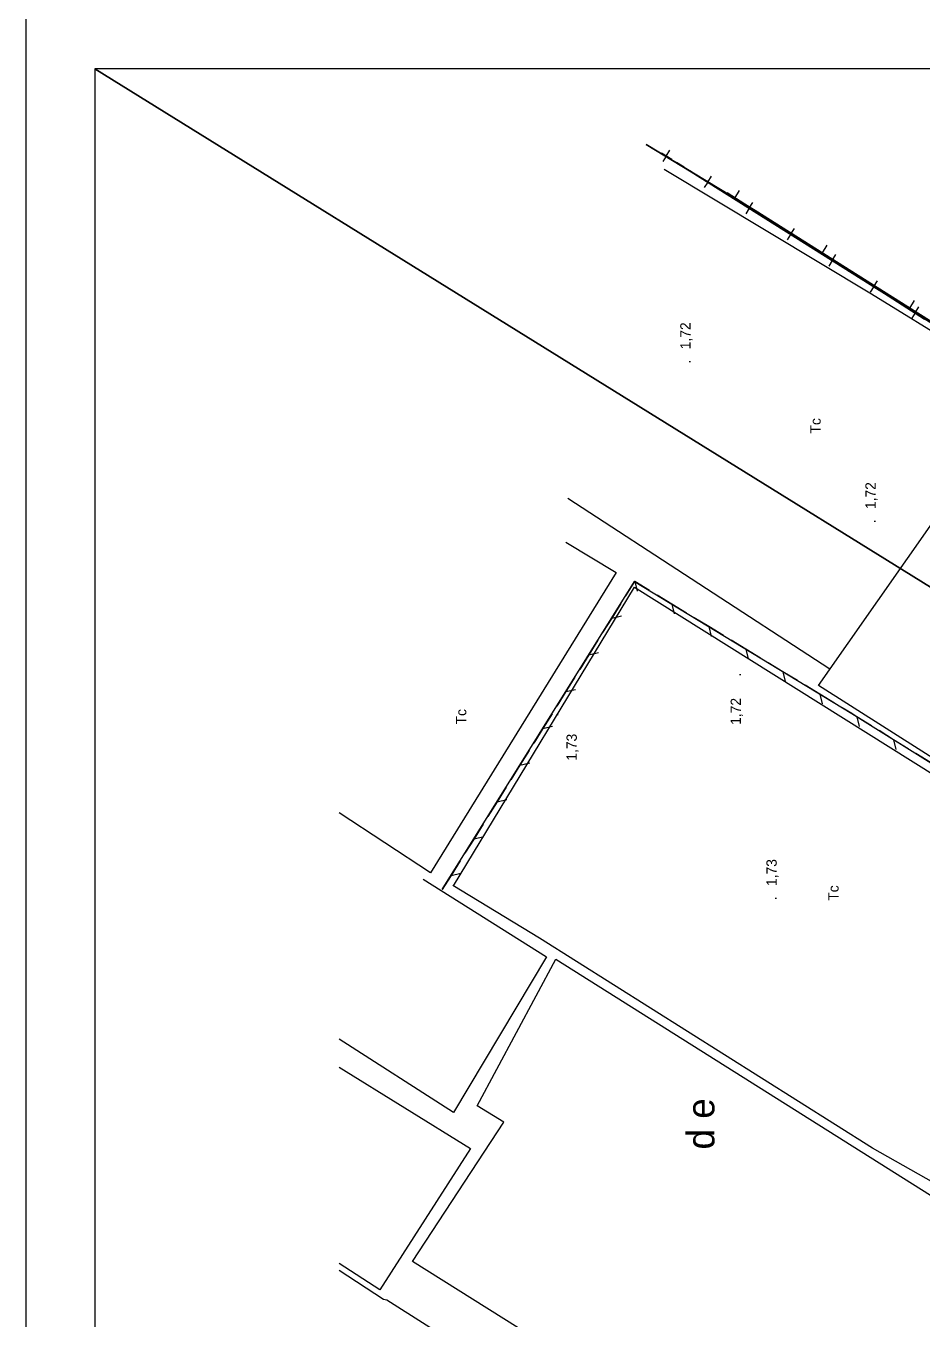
# Model space of a CAD drawing. Extents: x 730854 to 731444, y 4378581 to 4379608.
# Drawn here: x 730854.5 to 730984.8, y 4379229.4 to 4379417.2 of the extents above; entities that cross this region are included whole.
import ezdxf

# ---------------------------------------------------------------- set-up
doc = ezdxf.new("R2010")
doc.units = 0
doc.linetypes.add('DASHED', pattern=[0])
doc.layers.get('0').update_dxf_attribs({"linetype": 'CONTINUOUS'})
for name, color, linetype in [('1', 7, 'CONTINUOUS'), ('29', 7, 'CONTINUOUS'), ('36', 7, 'CONTINUOUS'), ('44', 7, 'CONTINUOUS'), ('48', 7, 'CONTINUOUS'), ('50', 7, 'CONTINUOUS'), ('51', 7, 'CONTINUOUS'), ('56', 7, 'CONTINUOUS'), ('PATTERN_CLASS', 7, 'CONTINUOUS')]:
    doc.layers.add(name, color=color, linetype=linetype)

msp = doc.modelspace()

# ---------------------------------------------------------------- linework, layer by layer
at = {"layer": '1', "color": 0, "linetype": 'CONTINUOUS'}
for p, q in [((730944.59, 4379400), (730957.41, 4379392.21)), ((730957.42, 4379392.22), (730958.1, 4379393.33)), ((730970.15, 4379384.27), (730970.84, 4379385.37)), ((730982.85, 4379376.27), (730983.54, 4379377.37))]:
    msp.add_line(p, q, dxfattribs=at)
for points in [[(730957.42, 4379392.21), (730960.38, 4379390.41), (730970.14, 4379384.26), (730982.84, 4379376.26), (730995.53, 4379368.26)], [(730912.17, 4379293.37), (730930.08, 4379282.09), (730916.59, 4379259.52), (730900, 4379270.14)], [(730920.01, 4379260.46), (730931.46, 4379281.77), (730995.55, 4379241.44), (730985.67, 4379190.81), (730910.65, 4379237.9), (730923.88, 4379258.11), (730920.01, 4379260.46)], [(730900, 4379266.11), (730919.06, 4379254.3), (730905.92, 4379233.77), (730900, 4379237.59)]]:
    msp.add_lwpolyline(points, dxfattribs=at)
at = {"layer": '29', "color": 0, "linetype": 'CONTINUOUS'}
for p, q in [((730945.05, 4379335.28), (730942.91, 4379336.58)), ((730942.91, 4379336.58), (730943.26, 4379335.16)), ((730948.29, 4379333.3), (730946.15, 4379334.6)), ((730940.9, 4379333.4), (730939.57, 4379331.28)), ((730950.42, 4379332), (730948.29, 4379333.3)), ((730948.29, 4379333.3), (730948.63, 4379331.89)), ((730939.57, 4379331.28), (730938.25, 4379329.16)), ((730939.57, 4379331.28), (730940.99, 4379331.6)), ((730953.66, 4379330.03), (730951.53, 4379331.33)), ((730955.8, 4379328.73), (730953.66, 4379330.03)), ((730953.66, 4379330.03), (730954.01, 4379328.62)), ((730937.56, 4379328.06), (730936.24, 4379325.94)), ((730959.04, 4379326.76), (730956.9, 4379328.06)), ((730961.17, 4379325.46), (730959.04, 4379326.76)), ((730959.04, 4379326.76), (730959.38, 4379325.35)), ((730936.24, 4379325.94), (730934.92, 4379323.82)), ((730936.24, 4379325.94), (730937.66, 4379326.27)), ((730964.41, 4379323.49), (730962.28, 4379324.79)), ((730966.55, 4379322.19), (730964.41, 4379323.49)), ((730964.41, 4379323.49), (730964.76, 4379322.08)), ((730934.23, 4379322.72), (730932.91, 4379320.6)), ((730932.91, 4379320.6), (730934.32, 4379320.93)), ((730969.79, 4379320.22), (730967.65, 4379321.52)), ((730932.91, 4379320.6), (730931.58, 4379318.48)), ((730971.92, 4379318.92), (730969.79, 4379320.22)), ((730969.79, 4379320.22), (730970.13, 4379318.81)), ((730930.9, 4379317.39), (730929.58, 4379315.27)), ((730929.58, 4379315.27), (730928.25, 4379313.14)), ((730929.58, 4379315.27), (730930.99, 4379315.59)), ((730977.28, 4379315.62), (730975.16, 4379316.94)), ((730975.16, 4379316.94), (730975.49, 4379315.53)), ((730980.5, 4379313.61), (730978.38, 4379314.94)), ((730982.62, 4379312.29), (730980.5, 4379313.61)), ((730980.5, 4379313.61), (730980.83, 4379312.2)), ((730927.57, 4379312.05), (730926.24, 4379309.93)), ((730985.84, 4379310.29), (730983.72, 4379311.61)), ((730926.24, 4379309.93), (730924.92, 4379307.81)), ((730926.24, 4379309.93), (730927.66, 4379310.26)), ((730924.24, 4379306.71), (730922.91, 4379304.59)), ((730922.91, 4379304.59), (730921.59, 4379302.47)), ((730922.91, 4379304.59), (730924.33, 4379304.92)), ((730920.9, 4379301.37), (730919.58, 4379299.25)), ((730919.58, 4379299.25), (730918.26, 4379297.13)), ((730919.58, 4379299.25), (730920.99, 4379299.58)), ((730917.57, 4379296.04), (730916.25, 4379293.92)), ((730916.25, 4379293.92), (730914.97, 4379291.87)), ((730916.25, 4379293.92), (730917.66, 4379294.24))]:
    msp.add_line(p, q, dxfattribs=at)
for points in [[(730942.91, 4379336.58), (730942.89, 4379336.59), (730941.58, 4379334.49)], [(730975.16, 4379316.94), (730974.42, 4379317.4), (730973.03, 4379318.25)]]:
    msp.add_lwpolyline(points, dxfattribs=at)
at = {"layer": '44', "color": 0, "linetype": 'CONTINUOUS'}
msp.add_lwpolyline([(730956.33, 4379393.05), (730984.98, 4379374.67)], dxfattribs=at)
at = {"layer": '51', "color": 0, "linetype": 'CONTINUOUS'}
msp.add_line((730971.24, 4379323.84), (730933.21, 4379348.65), dxfattribs=at)
for points in [[(730947.19, 4379396.41), (730977.29, 4379378.33), (731002.74, 4379362.67), (731027.8, 4379346.69), (731040.77, 4379338.59), (731014.44, 4379293.19), (730989.77, 4379308.69), (730969.58, 4379321.48), (730999.76, 4379364.5)], [(730932.92, 4379342.31), (730940.23, 4379337.9), (730913.25, 4379294.3), (730900, 4379303)], [(730916.57, 4379292.41), (730942.89, 4379335.77), (731013.68, 4379291.41), (730996.8, 4379243.59), (730996.8, 4379243.59), (730996.68, 4379243.46), (730977.42, 4379254.32), (730929.09, 4379284.8), (730916.48, 4379292.44)], [(730900, 4379236.61), (730906.42, 4379232.43), (730906.91, 4379232.33), (730983.7, 4379183.57), (730975.15, 4379157.6), (730945.63, 4379175.94), (730911.72, 4379197.71), (730900, 4379205.67)]]:
    msp.add_lwpolyline(points, dxfattribs=at)
at = {"layer": '56', "color": 0, "linetype": 'CONTINUOUS'}
for p, q in [((730948.3, 4379397.81), (730946.81, 4379398.75)), ((730947.47, 4379398.33), (730946.97, 4379397.53)), ((730947.47, 4379398.33), (730948.01, 4379399.18)), ((730950.07, 4379396.7), (730948.96, 4379397.4)), ((730952.04, 4379395.46), (730950.93, 4379396.16)), ((730954.33, 4379394.02), (730952.68, 4379395.06)), ((730953.5, 4379394.54), (730953, 4379393.74)), ((730953.5, 4379394.54), (730954.04, 4379395.39)), ((730956.1, 4379392.91), (730954.98, 4379393.61)), ((730958.07, 4379391.67), (730956.95, 4379392.37)), ((730960.35, 4379390.23), (730958.7, 4379391.27)), ((730959.53, 4379390.75), (730959.02, 4379389.95)), ((730959.53, 4379390.75), (730960.06, 4379391.6)), ((730962.12, 4379389.12), (730961.01, 4379389.82)), ((730964.09, 4379387.88), (730962.98, 4379388.58)), ((730966.38, 4379386.44), (730964.73, 4379387.48)), ((730965.55, 4379386.96), (730965.05, 4379386.16)), ((730965.55, 4379386.96), (730966.09, 4379387.81)), ((730968.15, 4379385.33), (730967.04, 4379386.03)), ((730970.12, 4379384.09), (730969, 4379384.79)), ((730972.41, 4379382.65), (730970.75, 4379383.69)), ((730971.58, 4379383.17), (730971.08, 4379382.37)), ((730971.58, 4379383.17), (730972.12, 4379384.02)), ((730974.18, 4379381.54), (730973.06, 4379382.24)), ((730976.15, 4379380.3), (730975.03, 4379381)), ((730978.43, 4379378.86), (730976.78, 4379379.9)), ((730977.61, 4379379.38), (730977.1, 4379378.58)), ((730977.61, 4379379.38), (730978.14, 4379380.23)), ((730980.2, 4379377.74), (730979.09, 4379378.45)), ((730982.17, 4379376.51), (730981.06, 4379377.21)), ((730984.46, 4379375.07), (730982.81, 4379376.11)), ((730983.63, 4379375.59), (730983.13, 4379374.79)), ((730983.63, 4379375.59), (730984.17, 4379376.44))]:
    msp.add_line(p, q, dxfattribs=at)
at = {"layer": 'PATTERN_CLASS', "color": 0, "linetype": 'CONTINUOUS'}
for points in [[(731082.48, 4379348.17), (731076.38, 4379335.04), (731059.68, 4379328.16), (731004.35, 4379362.71), (730960.38, 4379390.41), (730944.59, 4379400)], [(730946.81, 4379398.75), (731058.86, 4379328.27), (731062.21, 4379325.79), (731063.21, 4379325.05), (731113.96, 4379351.27), (731228.73, 4379296.36)]]:
    msp.add_lwpolyline(points, dxfattribs=at)
at = {"layer": 'PATTERN_CLASS', "color": 0, "linetype": 'DASHED'}
msp.add_lwpolyline([(730914.97, 4379291.87), (730942.89, 4379336.59), (730974.42, 4379317.4), (731014.67, 4379292.34)], dxfattribs=at)

# ---------------------------------------------------------------- texts
at = {"layer": '36', "color": 0, "linetype": 'CONTINUOUS'}
for p in [(730969.91, 4379358.06), (730918.45, 4379315.84), (730972.51, 4379290.25)]:
    msp.add_text('Tc', height=1.5, rotation=90, dxfattribs=at).set_placement(p)
at = {"layer": '48', "color": 0, "linetype": 'CONTINUOUS'}
for s, p in [(' 1,72', (730951.02, 4379369.73)), ('.', (730951.02, 4379368.23)), (' 1,72', (730977.9, 4379346.54)), ('.', (730977.9, 4379345.04)), ('.', (730958.33, 4379322.79)), (' 1,72', (730958.33, 4379315.22)), ('.', (730931.82, 4379316.96)), (' 1,73', (730934.5, 4379310.02)), (' 1,73', (730963.53, 4379291.83)), ('.', (730963.53, 4379290.33))]:
    msp.add_text(s, height=1.5, rotation=90, dxfattribs=at).set_placement(p)
at = {"layer": '50', "color": 0, "linetype": 'CONTINUOUS'}
msp.add_text('T e r m i  n o                 M u n i  c i  p a l                            d e', height=4, rotation=90, dxfattribs=at).set_placement((730954.48, 4379119.8))

# ---------------------------------------------------------------- meshes
at = {"color": 0, "linetype": 'CONTINUOUS'}
mesh = msp.add_polyface(dxfattribs=at)
corners = [(730854.5, 4378581), (730854.5, 4378581), (730854.5, 4378771.96), (731162.5, 4378581), (730854.5, 4378946.49), (731444, 4378581), (730854.5, 4379607.5), (731444, 4379242.01), (731444, 4379607.5)]
mesh.append_faces([[corners[k] for k in face] for face in [(0, 1, 3, 2), (2, 3, 5, 4), (4, 5, 7, 6), (6, 7, 8, 8)]], dxfattribs={"vtx0": -1, "vtx2": -1, "color": 0})
mesh = msp.add_polyface(dxfattribs=at)
corners = [(730864.5, 4378591), (730864.5, 4378591), (730864.5, 4378775.76), (731162.5, 4378591), (730864.5, 4378944.09), (731434, 4378591), (730864.5, 4379411), (731434, 4379057.91), (731162.5, 4379411), (731434, 4379242.67), (731434, 4379411)]
mesh.append_faces([[corners[k] for k in face] for face in [(0, 1, 3, 2), (2, 3, 5, 4), (4, 5, 7, 6), (6, 7, 9, 8), (8, 9, 10, 10)]], dxfattribs={"vtx0": -1, "vtx2": -1, "color": 0})

doc.saveas('drawing.dxf')
